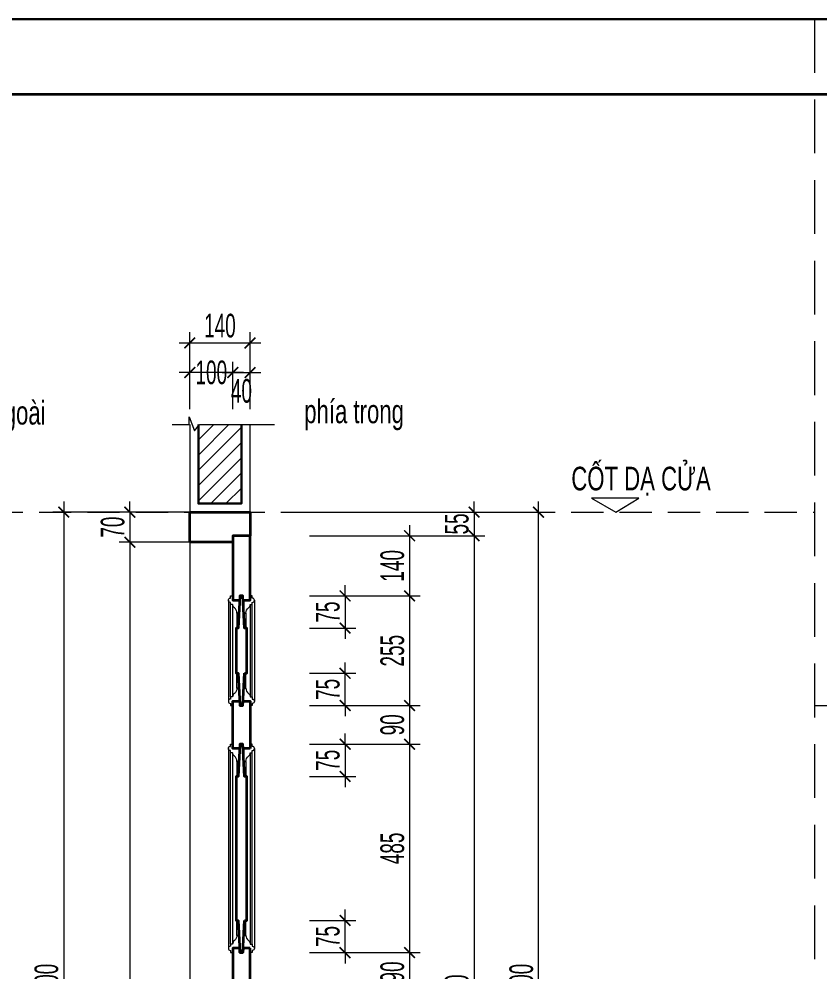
# Model space of a CAD drawing. Header units: millimetres. Extents: x 1336014 to 2939047, y -333549 to -60566.
# Drawn here: x 1427771 to 1429633, y -214333 to -212116 of the extents above; entities that cross this region are included whole.
import ezdxf

# ---------------------------------------------------------------- set-up
doc = ezdxf.new("R2010")
doc.units = ezdxf.units.MM
doc.header["$MEASUREMENT"] = 0
doc.linetypes.add('$1$HIDDEN', pattern=[0.375, 0.25, -0.125])
doc.linetypes.add('DASHDOT', pattern=[1, 0.5, -0.25, 0, -0.25])
for name, color, linetype, lineweight in [('.A-net Truc', 79, 'DASHDOT', 15), ('01.Cut', 255, 'Continuous', 35), ('03.Manh', 251, 'Continuous', 13), ('05.Text', 253, 'Continuous', 18), ('08.Dim', 156, 'Continuous', 15), ('09.Hatch', 250, 'Continuous', 5), ('10.Text', 254, 'Continuous', 18), ('11.Khung bo', 32, 'Continuous', 50), ('12.Khung', 36, 'Continuous', 25), ('nep', 9, 'Continuous', 15), ('wall', 4, 'Continuous', 9)]:
    doc.layers.add(name, color=color, linetype=linetype, lineweight=lineweight)
doc.layers.add('Tpl_Bound', color=1, linetype='Continuous', plot=False)
doc.styles.add('TT5_Text Dim', font='hoatbif.shx', dxfattribs={"width": 0.6})
doc.dimstyles.new('TT5_Dim 1-25', dxfattribs={"dimscale": 25, "dimtxt": 2.2, "dimasz": 1, "dimexe": 1, "dimexo": 0, "dimgap": 0.5, "dimtad": 1, "dimdec": 0, "dimzin": 0, "dimdsep": 46, "dimtxsty": 'TT5_Text Dim', "dimblk": 'ARCHTICK', "dimcen": 0, "dimdle": 1, "dimclrd": 256, "dimclre": 256, "dimclrt": 1, "dimadec": 0, "dimazin": 0, "dimtfac": 0.015, "dimtdec": 0, "dimtix": 1, "dimtmove": 2, "dimatfit": 3, "dimldrblk": 'DOT', "dimfxl": 1, "dimtolj": 1, "dimtzin": 0, "dimlwd": -1, "dimlwe": -1, "dimarcsym": 1})

# ---------------------------------------------------------------- blocks, each defined once
blk = doc.blocks.new('100')
at = {"layer": '11.Khung bo', "const_width": 26.7}
blk.add_lwpolyline([(1860913, -945239.8), (1860913, -916940.1), (1896062.6, -916940.1), (1896062.6, -945239.8)], close=True, dxfattribs=at)
blk.add_lwpolyline([(1860913, -945239.8), (1860913, -916940.1), (1896062.6, -916940.1), (1896062.6, -945239.8)], close=True, dxfattribs=at)
blk.add_lwpolyline([(1860913, -945239.8), (1860913, -916940.1), (1896062.6, -916940.1), (1896062.6, -945239.8)], close=True, dxfattribs=at)
at = {"layer": '12.Khung'}
blk.add_lwpolyline([(1901579.2, -945939.8), (1901579.2, -916240.1), (1859579.6, -916240.1), (1859579.6, -945939.8)], close=True, dxfattribs=at)
blk.add_lwpolyline([(1901579.2, -945939.8), (1901579.2, -916240.1), (1859579.6, -916240.1), (1859579.6, -945939.8)], close=True, dxfattribs=at)
blk.add_lwpolyline([(1901579.2, -945939.8), (1901579.2, -916240.1), (1859579.6, -916240.1), (1859579.6, -945939.8)], close=True, dxfattribs=at)
blk = doc.blocks.new('_ARCHTICK')
at = {"const_width": 0.15}
blk.add_lwpolyline([(-0.5, -0.5), (0.5, 0.5)], dxfattribs=at)
blk = doc.blocks.new('*D1932')
at = {"layer": '08.Dim', "ltscale": 200, "transparency": 16777216}
for p, q in [((1428978.8, -215487.8), (1428978.8, -213237.8)), ((1428446.2, -213262.8), (1429003.8, -213262.8)), ((1428446.2, -215462.8), (1429003.8, -215462.8))]:
    blk.add_line(p, q, dxfattribs=at)
at = {"layer": 'Defpoints', "color": 0, "ltscale": 200, "transparency": 16777216}
for p in [(1428446.2, -213262.8), (1428978.8, -213262.8), (1428446.2, -215462.8)]:
    blk.add_point(p, dxfattribs=at)
at = {"layer": '08.Dim', "ltscale": 200, "transparency": 16777216, "xscale": 25, "yscale": 25, "zscale": 25}
for p, rotation in [((1428978.8, -213262.8), 90), ((1428978.8, -215462.8), 270)]:
    blk.add_blockref('_ARCHTICK', p, dxfattribs=dict(at, rotation=rotation))
at = {"layer": '08.Dim', "color": 1, "ltscale": 200, "transparency": 16777216, "insert": (1428938.8, -214362.8), "char_height": 55, "attachment_point": 5, "rotation": 90, "style": 'TT5_Text Dim'}
blk.add_mtext('\\A1;2200', dxfattribs=at)
blk = doc.blocks.new('_DOT')
blk.add_line((-0.5, 0), (-1, 0))
at = {"const_width": 0.5}
blk.add_lwpolyline([(-0.25, 0, 1), (0.25, 0, 1)], format="xyb", close=True, dxfattribs=at)
blk = doc.blocks.new('*D1933')
at = {"layer": '08.Dim', "ltscale": 200, "transparency": 16777216}
for p, q in [((1428828.8, -213262.8), (1428828.8, -213237.8)), ((1428446.2, -213262.8), (1428853.8, -213262.8)), ((1428828.8, -213262.8), (1428828.8, -213317.8)), ((1428446.2, -213317.8), (1428853.8, -213317.8)), ((1428828.8, -213317.8), (1428828.8, -213342.8))]:
    blk.add_line(p, q, dxfattribs=at)
at = {"layer": 'Defpoints', "color": 0, "ltscale": 200, "transparency": 16777216}
for p in [(1428446.2, -213262.8), (1428446.2, -213317.8), (1428828.8, -213317.8)]:
    blk.add_point(p, dxfattribs=at)
at = {"layer": '08.Dim', "ltscale": 200, "transparency": 16777216, "xscale": 25, "yscale": 25, "zscale": 25}
for p, rotation in [((1428828.8, -213262.8), 270), ((1428828.8, -213317.8), 90)]:
    blk.add_blockref('_ARCHTICK', p, dxfattribs=dict(at, rotation=rotation))
at = {"layer": '08.Dim', "color": 1, "ltscale": 200, "transparency": 16777216, "insert": (1428788.8, -213290.3), "char_height": 55, "attachment_point": 5, "rotation": 90, "style": 'TT5_Text Dim'}
blk.add_mtext('\\A1;55', dxfattribs=at)
blk = doc.blocks.new('*D1934')
at = {"layer": '08.Dim', "ltscale": 200, "transparency": 16777216}
for p, q in [((1428678.8, -213292.8), (1428678.8, -213482.8)), ((1428446.2, -213317.8), (1428703.8, -213317.8)), ((1428446.2, -213457.8), (1428703.8, -213457.8))]:
    blk.add_line(p, q, dxfattribs=at)
at = {"layer": 'Defpoints', "color": 0, "ltscale": 200, "transparency": 16777216}
for p in [(1428446.2, -213317.8), (1428446.2, -213457.8), (1428678.8, -213457.8)]:
    blk.add_point(p, dxfattribs=at)
at = {"layer": '08.Dim', "ltscale": 200, "transparency": 16777216, "xscale": 25, "yscale": 25, "zscale": 25}
for p, rotation in [((1428678.8, -213317.8), 90), ((1428678.8, -213457.8), 270)]:
    blk.add_blockref('_ARCHTICK', p, dxfattribs=dict(at, rotation=rotation))
at = {"layer": '08.Dim', "color": 1, "ltscale": 200, "transparency": 16777216, "insert": (1428638.8, -213387.8), "char_height": 55, "attachment_point": 5, "rotation": 90, "style": 'TT5_Text Dim'}
blk.add_mtext('\\A1;140', dxfattribs=at)
blk = doc.blocks.new('*D1935')
at = {"layer": '08.Dim', "ltscale": 200, "transparency": 16777216}
for p, q in [((1428678.8, -213432.8), (1428678.8, -213737.8)), ((1428446.2, -213457.8), (1428703.8, -213457.8)), ((1428446.2, -213712.8), (1428703.8, -213712.8))]:
    blk.add_line(p, q, dxfattribs=at)
at = {"layer": 'Defpoints', "color": 0, "ltscale": 200, "transparency": 16777216}
for p in [(1428446.2, -213457.8), (1428446.2, -213712.8), (1428678.8, -213712.8)]:
    blk.add_point(p, dxfattribs=at)
at = {"layer": '08.Dim', "ltscale": 200, "transparency": 16777216, "xscale": 25, "yscale": 25, "zscale": 25}
for p, rotation in [((1428678.8, -213457.8), 90), ((1428678.8, -213712.8), 270)]:
    blk.add_blockref('_ARCHTICK', p, dxfattribs=dict(at, rotation=rotation))
at = {"layer": '08.Dim', "color": 1, "ltscale": 200, "transparency": 16777216, "insert": (1428638.8, -213585.3), "char_height": 55, "attachment_point": 5, "rotation": 90, "style": 'TT5_Text Dim'}
blk.add_mtext('\\A1;255', dxfattribs=at)
blk = doc.blocks.new('*D1936')
at = {"layer": '08.Dim', "ltscale": 200, "transparency": 16777216}
for p, q in [((1428678.8, -213687.8), (1428678.8, -213827.8)), ((1428446.2, -213712.8), (1428703.8, -213712.8)), ((1428446.2, -213802.8), (1428703.8, -213802.8))]:
    blk.add_line(p, q, dxfattribs=at)
at = {"layer": 'Defpoints', "color": 0, "ltscale": 200, "transparency": 16777216}
for p in [(1428446.2, -213712.8), (1428446.2, -213802.8), (1428678.8, -213802.8)]:
    blk.add_point(p, dxfattribs=at)
at = {"layer": '08.Dim', "ltscale": 200, "transparency": 16777216, "xscale": 25, "yscale": 25, "zscale": 25}
for p, rotation in [((1428678.8, -213712.8), 90), ((1428678.8, -213802.8), 270)]:
    blk.add_blockref('_ARCHTICK', p, dxfattribs=dict(at, rotation=rotation))
at = {"layer": '08.Dim', "color": 1, "ltscale": 200, "transparency": 16777216, "insert": (1428638.8, -213757.8), "char_height": 55, "attachment_point": 5, "rotation": 90, "style": 'TT5_Text Dim'}
blk.add_mtext('\\A1;90', dxfattribs=at)
blk = doc.blocks.new('*D1937')
at = {"layer": '08.Dim', "ltscale": 200, "transparency": 16777216}
for p, q in [((1428678.8, -213777.8), (1428678.8, -214312.8)), ((1428446.2, -213802.8), (1428703.8, -213802.8)), ((1428446.2, -214287.8), (1428703.8, -214287.8))]:
    blk.add_line(p, q, dxfattribs=at)
at = {"layer": 'Defpoints', "color": 0, "ltscale": 200, "transparency": 16777216}
for p in [(1428446.2, -213802.8), (1428446.2, -214287.8), (1428678.8, -214287.8)]:
    blk.add_point(p, dxfattribs=at)
at = {"layer": '08.Dim', "ltscale": 200, "transparency": 16777216, "xscale": 25, "yscale": 25, "zscale": 25}
for p, rotation in [((1428678.8, -213802.8), 90), ((1428678.8, -214287.8), 270)]:
    blk.add_blockref('_ARCHTICK', p, dxfattribs=dict(at, rotation=rotation))
at = {"layer": '08.Dim', "color": 1, "ltscale": 200, "transparency": 16777216, "insert": (1428638.8, -214045.3), "char_height": 55, "attachment_point": 5, "rotation": 90, "style": 'TT5_Text Dim'}
blk.add_mtext('\\A1;485', dxfattribs=at)
blk = doc.blocks.new('*D1938')
at = {"layer": '08.Dim', "ltscale": 200, "transparency": 16777216}
for p, q in [((1428678.8, -214262.8), (1428678.8, -214402.8)), ((1428446.2, -214287.8), (1428703.8, -214287.8)), ((1428446.2, -214377.8), (1428703.8, -214377.8))]:
    blk.add_line(p, q, dxfattribs=at)
at = {"layer": 'Defpoints', "color": 0, "ltscale": 200, "transparency": 16777216}
for p in [(1428446.2, -214287.8), (1428446.2, -214377.8), (1428678.8, -214377.8)]:
    blk.add_point(p, dxfattribs=at)
at = {"layer": '08.Dim', "ltscale": 200, "transparency": 16777216, "xscale": 25, "yscale": 25, "zscale": 25}
for p, rotation in [((1428678.8, -214287.8), 90), ((1428678.8, -214377.8), 270)]:
    blk.add_blockref('_ARCHTICK', p, dxfattribs=dict(at, rotation=rotation))
at = {"layer": '08.Dim', "color": 1, "ltscale": 200, "transparency": 16777216, "insert": (1428638.8, -214332.8), "char_height": 55, "attachment_point": 5, "rotation": 90, "style": 'TT5_Text Dim'}
blk.add_mtext('\\A1;90', dxfattribs=at)
blk = doc.blocks.new('*D1944')
at = {"layer": '08.Dim', "ltscale": 200, "transparency": 16777216}
for p, q in [((1428828.8, -213292.8), (1428828.8, -215482.8)), ((1428446.2, -213317.8), (1428853.8, -213317.8)), ((1428446.2, -215457.8), (1428853.8, -215457.8))]:
    blk.add_line(p, q, dxfattribs=at)
at = {"layer": 'Defpoints', "color": 0, "ltscale": 200, "transparency": 16777216}
for p in [(1428446.2, -213317.8), (1428446.2, -215457.8), (1428828.8, -215457.8)]:
    blk.add_point(p, dxfattribs=at)
at = {"layer": '08.Dim', "ltscale": 200, "transparency": 16777216, "xscale": 25, "yscale": 25, "zscale": 25}
for p, rotation in [((1428828.8, -213317.8), 90), ((1428828.8, -215457.8), 270)]:
    blk.add_blockref('_ARCHTICK', p, dxfattribs=dict(at, rotation=rotation))
at = {"layer": '08.Dim', "color": 1, "ltscale": 200, "transparency": 16777216, "insert": (1428788.8, -214387.8), "char_height": 55, "attachment_point": 5, "rotation": 90, "style": 'TT5_Text Dim'}
blk.add_mtext('\\A1;2140', dxfattribs=at)
blk = doc.blocks.new('*D1945')
at = {"layer": '08.Dim', "ltscale": 200, "transparency": 16777216}
for p, q in [((1428528.8, -213457.8), (1428528.8, -213432.8)), ((1428446.2, -213457.8), (1428553.8, -213457.8)), ((1428528.8, -213457.8), (1428528.8, -213532.8)), ((1428446.2, -213532.8), (1428553.8, -213532.8)), ((1428528.8, -213532.8), (1428528.8, -213557.8))]:
    blk.add_line(p, q, dxfattribs=at)
at = {"layer": 'Defpoints', "color": 0, "ltscale": 200, "transparency": 16777216}
for p in [(1428446.2, -213457.8), (1428446.2, -213532.8), (1428528.8, -213532.8)]:
    blk.add_point(p, dxfattribs=at)
at = {"layer": '08.Dim', "ltscale": 200, "transparency": 16777216, "xscale": 25, "yscale": 25, "zscale": 25}
for p, rotation in [((1428528.8, -213457.8), 270), ((1428528.8, -213532.8), 90)]:
    blk.add_blockref('_ARCHTICK', p, dxfattribs=dict(at, rotation=rotation))
at = {"layer": '08.Dim', "color": 1, "ltscale": 200, "transparency": 16777216, "insert": (1428488.8, -213495.3), "char_height": 55, "attachment_point": 5, "rotation": 90, "style": 'TT5_Text Dim'}
blk.add_mtext('\\A1;75', dxfattribs=at)
blk = doc.blocks.new('*D1946')
at = {"layer": '08.Dim', "ltscale": 200, "transparency": 16777216}
for p, q in [((1428528.8, -213637.8), (1428528.8, -213612.8)), ((1428446.2, -213637.8), (1428553.8, -213637.8)), ((1428528.8, -213712.8), (1428528.8, -213637.8)), ((1428446.2, -213712.8), (1428553.8, -213712.8)), ((1428528.8, -213712.8), (1428528.8, -213737.8))]:
    blk.add_line(p, q, dxfattribs=at)
at = {"layer": 'Defpoints', "color": 0, "ltscale": 200, "transparency": 16777216}
for p in [(1428446.2, -213637.8), (1428528.8, -213637.8), (1428446.2, -213712.8)]:
    blk.add_point(p, dxfattribs=at)
at = {"layer": '08.Dim', "ltscale": 200, "transparency": 16777216, "xscale": 25, "yscale": 25, "zscale": 25}
for p, rotation in [((1428528.8, -213637.8), 270), ((1428528.8, -213712.8), 90)]:
    blk.add_blockref('_ARCHTICK', p, dxfattribs=dict(at, rotation=rotation))
at = {"layer": '08.Dim', "color": 1, "ltscale": 200, "transparency": 16777216, "insert": (1428488.8, -213675.3), "char_height": 55, "attachment_point": 5, "rotation": 90, "style": 'TT5_Text Dim'}
blk.add_mtext('\\A1;75', dxfattribs=at)
blk = doc.blocks.new('*D1947')
at = {"layer": '08.Dim', "ltscale": 200, "transparency": 16777216}
for p, q in [((1428528.8, -213802.8), (1428528.8, -213777.8)), ((1428446.2, -213802.8), (1428553.8, -213802.8)), ((1428528.8, -213802.8), (1428528.8, -213877.8)), ((1428446.2, -213877.8), (1428553.8, -213877.8)), ((1428528.8, -213877.8), (1428528.8, -213902.8))]:
    blk.add_line(p, q, dxfattribs=at)
at = {"layer": 'Defpoints', "color": 0, "ltscale": 200, "transparency": 16777216}
for p in [(1428446.2, -213802.8), (1428446.2, -213877.8), (1428528.8, -213877.8)]:
    blk.add_point(p, dxfattribs=at)
at = {"layer": '08.Dim', "ltscale": 200, "transparency": 16777216, "xscale": 25, "yscale": 25, "zscale": 25}
for p, rotation in [((1428528.8, -213802.8), 270), ((1428528.8, -213877.8), 90)]:
    blk.add_blockref('_ARCHTICK', p, dxfattribs=dict(at, rotation=rotation))
at = {"layer": '08.Dim', "color": 1, "ltscale": 200, "transparency": 16777216, "insert": (1428488.8, -213840.3), "char_height": 55, "attachment_point": 5, "rotation": 90, "style": 'TT5_Text Dim'}
blk.add_mtext('\\A1;75', dxfattribs=at)
blk = doc.blocks.new('*D1948')
at = {"layer": '08.Dim', "ltscale": 200, "transparency": 16777216}
for p, q in [((1428528.8, -214212.8), (1428528.8, -214187.8)), ((1428446.2, -214212.8), (1428553.8, -214212.8)), ((1428528.8, -214287.8), (1428528.8, -214212.8)), ((1428446.2, -214287.8), (1428553.8, -214287.8)), ((1428528.8, -214287.8), (1428528.8, -214312.8))]:
    blk.add_line(p, q, dxfattribs=at)
at = {"layer": 'Defpoints', "color": 0, "ltscale": 200, "transparency": 16777216}
for p in [(1428446.2, -214212.8), (1428528.8, -214212.8), (1428446.2, -214287.8)]:
    blk.add_point(p, dxfattribs=at)
at = {"layer": '08.Dim', "ltscale": 200, "transparency": 16777216, "xscale": 25, "yscale": 25, "zscale": 25}
for p, rotation in [((1428528.8, -214212.8), 270), ((1428528.8, -214287.8), 90)]:
    blk.add_blockref('_ARCHTICK', p, dxfattribs=dict(at, rotation=rotation))
at = {"layer": '08.Dim', "color": 1, "ltscale": 200, "transparency": 16777216, "insert": (1428488.8, -214250.3), "char_height": 55, "attachment_point": 5, "rotation": 90, "style": 'TT5_Text Dim'}
blk.add_mtext('\\A1;75', dxfattribs=at)
blk = doc.blocks.new('*D2001')
at = {"layer": '08.Dim', "ltscale": 200, "transparency": 16777216}
for p, q in [((1428028.4, -213262.8), (1428028.4, -213237.8)), ((1428180.6, -213262.8), (1428003.4, -213262.8)), ((1428028.4, -213262.8), (1428028.4, -213332.8)), ((1428180.6, -213332.8), (1428003.4, -213332.8)), ((1428028.4, -213332.8), (1428028.4, -213357.8))]:
    blk.add_line(p, q, dxfattribs=at)
at = {"layer": 'Defpoints', "color": 0, "ltscale": 200, "transparency": 16777216}
for p in [(1428180.6, -213262.8), (1428028.4, -213332.8), (1428180.6, -213332.8)]:
    blk.add_point(p, dxfattribs=at)
at = {"layer": '08.Dim', "ltscale": 200, "transparency": 16777216, "xscale": 25, "yscale": 25, "zscale": 25}
for p, rotation in [((1428028.4, -213262.8), 270), ((1428028.4, -213332.8), 90)]:
    blk.add_blockref('_ARCHTICK', p, dxfattribs=dict(at, rotation=rotation))
at = {"layer": '08.Dim', "color": 1, "ltscale": 200, "transparency": 16777216, "insert": (1427988.4, -213297.8), "char_height": 55, "attachment_point": 5, "rotation": 90, "style": 'TT5_Text Dim'}
blk.add_mtext('\\A1;70', dxfattribs=at)
blk = doc.blocks.new('*D2002')
at = {"layer": '08.Dim', "ltscale": 200, "transparency": 16777216}
for p, q in [((1428028.4, -213307.8), (1428028.4, -215487.8)), ((1428134.5, -213332.8), (1428003.4, -213332.8)), ((1428134.5, -215462.8), (1428003.4, -215462.8))]:
    blk.add_line(p, q, dxfattribs=at)
at = {"layer": 'Defpoints', "color": 0, "ltscale": 200, "transparency": 16777216}
for p in [(1428134.5, -213332.8), (1428028.4, -215462.8), (1428134.5, -215462.8)]:
    blk.add_point(p, dxfattribs=at)
at = {"layer": '08.Dim', "ltscale": 200, "transparency": 16777216, "xscale": 25, "yscale": 25, "zscale": 25}
for p, rotation in [((1428028.4, -213332.8), 90), ((1428028.4, -215462.8), 270)]:
    blk.add_blockref('_ARCHTICK', p, dxfattribs=dict(at, rotation=rotation))
at = {"layer": '08.Dim', "color": 1, "ltscale": 200, "transparency": 16777216, "insert": (1427988.4, -214397.8), "char_height": 55, "attachment_point": 5, "rotation": 90, "style": 'TT5_Text Dim'}
blk.add_mtext('\\A1;2130', dxfattribs=at)
blk = doc.blocks.new('*D2003')
at = {"layer": '08.Dim', "ltscale": 200, "transparency": 16777216}
for p, q in [((1427874.4, -213237.8), (1427874.4, -215487.8)), ((1428134.5, -213262.8), (1427849.4, -213262.8)), ((1428134.5, -215462.8), (1427849.4, -215462.8))]:
    blk.add_line(p, q, dxfattribs=at)
at = {"layer": 'Defpoints', "color": 0, "ltscale": 200, "transparency": 16777216}
for p in [(1428134.5, -213262.8), (1427874.4, -215462.8), (1428134.5, -215462.8)]:
    blk.add_point(p, dxfattribs=at)
at = {"layer": '08.Dim', "ltscale": 200, "transparency": 16777216, "xscale": 25, "yscale": 25, "zscale": 25}
for p, rotation in [((1427874.4, -213262.8), 90), ((1427874.4, -215462.8), 270)]:
    blk.add_blockref('_ARCHTICK', p, dxfattribs=dict(at, rotation=rotation))
at = {"layer": '08.Dim', "color": 1, "ltscale": 200, "transparency": 16777216, "insert": (1427834.4, -214362.8), "char_height": 55, "attachment_point": 5, "rotation": 90, "style": 'TT5_Text Dim'}
blk.add_mtext('\\A1;2200', dxfattribs=at)
blk = doc.blocks.new('*D2004')
at = {"layer": '08.Dim', "ltscale": 200, "transparency": 16777216}
for p, q in [((1428267.7, -213023.5), (1428267.7, -212913)), ((1428307.7, -213023.5), (1428307.7, -212913)), ((1428242.7, -212938), (1428332.7, -212938))]:
    blk.add_line(p, q, dxfattribs=at)
at = {"layer": 'Defpoints', "color": 0, "ltscale": 200, "transparency": 16777216}
for p in [(1428307.7, -212938), (1428267.7, -213023.5), (1428307.7, -213023.5)]:
    blk.add_point(p, dxfattribs=at)
at = {"layer": '08.Dim', "ltscale": 200, "transparency": 16777216, "xscale": 25, "yscale": 25, "zscale": 25, "rotation": 180}
blk.add_blockref('_ARCHTICK', (1428267.7, -212938), dxfattribs=at)
at = {"layer": '08.Dim', "ltscale": 200, "transparency": 16777216, "xscale": 25, "yscale": 25, "zscale": 25}
blk.add_blockref('_ARCHTICK', (1428307.7, -212938), dxfattribs=at)
at = {"layer": '08.Dim', "color": 1, "ltscale": 200, "transparency": 16777216, "insert": (1428287.7, -212981), "char_height": 55, "attachment_point": 5, "style": 'TT5_Text Dim'}
blk.add_mtext('\\A1;40', dxfattribs=at)
blk = doc.blocks.new('*D2005')
at = {"layer": '08.Dim', "ltscale": 200, "transparency": 16777216}
for p, q in [((1428167.7, -213023.5), (1428167.7, -212913)), ((1428267.7, -213023.5), (1428267.7, -212913)), ((1428292.7, -212938), (1428142.7, -212938))]:
    blk.add_line(p, q, dxfattribs=at)
at = {"layer": 'Defpoints', "color": 0, "ltscale": 200, "transparency": 16777216}
for p in [(1428167.7, -212938), (1428167.7, -213023.5), (1428267.7, -213023.5)]:
    blk.add_point(p, dxfattribs=at)
at = {"layer": '08.Dim', "ltscale": 200, "transparency": 16777216, "xscale": 25, "yscale": 25, "zscale": 25, "rotation": 180}
blk.add_blockref('_ARCHTICK', (1428167.7, -212938), dxfattribs=at)
at = {"layer": '08.Dim', "ltscale": 200, "transparency": 16777216, "xscale": 25, "yscale": 25, "zscale": 25}
blk.add_blockref('_ARCHTICK', (1428267.7, -212938), dxfattribs=at)
at = {"layer": '08.Dim', "color": 1, "ltscale": 200, "transparency": 16777216, "insert": (1428217.7, -212938), "char_height": 55, "attachment_point": 5, "style": 'TT5_Text Dim'}
blk.add_mtext('\\A1;100', dxfattribs=at)
blk = doc.blocks.new('*D2027')
at = {"layer": '08.Dim', "ltscale": 200, "transparency": 16777216}
for p, q in [((1428167.7, -213023.5), (1428167.7, -212844.2)), ((1428307.7, -213008.5), (1428307.7, -212844.2)), ((1428142.7, -212869.2), (1428332.7, -212869.2))]:
    blk.add_line(p, q, dxfattribs=at)
at = {"layer": 'Defpoints', "color": 0, "ltscale": 200, "transparency": 16777216}
for p in [(1428307.7, -212869.2), (1428307.7, -213008.5), (1428167.7, -213023.5)]:
    blk.add_point(p, dxfattribs=at)
at = {"layer": '08.Dim', "ltscale": 200, "transparency": 16777216, "xscale": 25, "yscale": 25, "zscale": 25, "rotation": 180}
blk.add_blockref('_ARCHTICK', (1428167.7, -212869.2), dxfattribs=at)
at = {"layer": '08.Dim', "ltscale": 200, "transparency": 16777216, "xscale": 25, "yscale": 25, "zscale": 25}
blk.add_blockref('_ARCHTICK', (1428307.7, -212869.2), dxfattribs=at)
at = {"layer": '08.Dim', "color": 1, "ltscale": 200, "transparency": 16777216, "insert": (1428237.7, -212829.2), "char_height": 55, "attachment_point": 5, "style": 'TT5_Text Dim'}
blk.add_mtext('\\A1;140', dxfattribs=at)

msp = doc.modelspace()

# ---------------------------------------------------------------- hatches: boundary and pattern name
at = {"layer": '09.Hatch', "ltscale": 0.5}
h = msp.add_hatch(dxfattribs=at)
h.set_pattern_fill('ANSI31', color=256, scale=200, angle=90, style=0)
h.set_pattern_definition([(225, (1428872.383, -207495.668), (-17.67767, 17.67767), [])])
h.paths.add_polyline_path([(1428187.7, -213062.3), (1428187.7, -213242.8), (1428287.7, -213242.8), (1428287.7, -213059), (1428190.4, -213059)])

# ---------------------------------------------------------------- linework, layer by layer
at = {"layer": '.A-net Truc', "linetype": '$1$HIDDEN', "ltscale": 300}
for p, q in [((1424892, -213262.8), (1429621.3, -213262.8)), ((1429621.3, -213712.8), (1433717, -213712.8))]:
    msp.add_line(p, q, dxfattribs=at)
at = {"layer": '01.Cut'}
for points in [[(1428167.7, -213332.8), (1428167.7, -213262.8), (1428167.7, -213262.8), (1428167.7, -213262.8), (1428307.7, -213262.8), (1428307.7, -213262.8), (1428307.7, -213262.8), (1428307.7, -213317.8), (1428267.7, -213317.8), (1428267.7, -213332.8)], [(1428295.2, -213637.8), (1428300.2, -213637.8), (1428300.2, -213532.8), (1428295.2, -213532.8), (1428291.2, -213457.8), (1428284.2, -213457.8), (1428280.2, -213532.8), (1428275.2, -213532.8), (1428275.2, -213637.8), (1428280.2, -213637.8), (1428284.2, -213712.8), (1428291.2, -213712.8)], [(1428307.7, -213812.8), (1428291.7, -213812.8), (1428291.2, -213802.8), (1428284.2, -213802.8), (1428283.7, -213812.8), (1428267.7, -213812.8), (1428267.7, -213702.8), (1428283.7, -213702.8), (1428284.2, -213712.8), (1428291.2, -213712.8), (1428291.7, -213702.8), (1428307.7, -213702.8)], [(1428295.2, -214212.8), (1428300.2, -214212.8), (1428300.2, -213877.8), (1428295.2, -213877.8), (1428291.2, -213802.8), (1428284.2, -213802.8), (1428280.2, -213877.8), (1428275.2, -213877.8), (1428275.2, -214212.8), (1428280.2, -214212.8), (1428284.2, -214287.8), (1428291.2, -214287.8)], [(1428307.7, -214277.8), (1428291.7, -214277.8), (1428291.2, -214287.8), (1428284.2, -214287.8), (1428283.7, -214277.8), (1428267.7, -214277.8), (1428267.7, -214387.8), (1428283.7, -214387.8), (1428284.2, -214377.8), (1428291.2, -214377.8), (1428291.7, -214387.8), (1428307.7, -214387.8)]]:
    msp.add_lwpolyline(points, close=True, dxfattribs=at)
msp.add_lwpolyline([(1428291.9, -213467.8), (1428307.7, -213467.8), (1428307.7, -213317.8), (1428267.7, -213317.8), (1428267.7, -213467.8), (1428283.5, -213467.8)], dxfattribs=at)
at = {"layer": '03.Manh', "ltscale": 2}
msp.add_line((1428167.7, -213332.8), (1428167.7, -215462.8), dxfattribs=at)
for points in [[(1428267.7, -213457.8), (1428267.7, -213467.8), (1428282.3, -213467.8), (1428281.7, -213497.8), (1428277.3, -213497.8, 0.236068), (1428271.3, -213485.8, -0.236068), (1428267.3, -213477.8), (1428262.3, -213477.8), (1428262.3, -213472.8, -1), (1428262.3, -213462.8), (1428262.3, -213457.8)], [(1428307.7, -213457.8), (1428307.7, -213467.8), (1428293.1, -213467.8), (1428293.7, -213497.8), (1428298.1, -213497.8, -0.236068), (1428304.1, -213485.8, 0.236068), (1428308.1, -213477.8), (1428313.1, -213477.8), (1428313.1, -213472.8, 1), (1428313.1, -213462.8), (1428313.1, -213457.8)], [(1428267.7, -213712.8), (1428267.7, -213702.8), (1428282.3, -213702.8), (1428281.7, -213672.8), (1428277.3, -213672.8, -0.236068), (1428271.3, -213684.8, 0.236068), (1428267.3, -213692.8), (1428262.3, -213692.8), (1428262.3, -213697.8, 1), (1428262.3, -213707.8), (1428262.3, -213712.8)], [(1428307.7, -213712.8), (1428307.7, -213702.8), (1428293.1, -213702.8), (1428293.7, -213672.8), (1428298.1, -213672.8, 0.236068), (1428304.1, -213684.8, -0.236068), (1428308.1, -213692.8), (1428313.1, -213692.8), (1428313.1, -213697.8, -1), (1428313.1, -213707.8), (1428313.1, -213712.8)], [(1428267.7, -213802.8), (1428267.7, -213812.8), (1428282.3, -213812.8), (1428281.7, -213842.8), (1428277.3, -213842.8, 0.236068), (1428271.3, -213830.8, -0.236068), (1428267.3, -213822.8), (1428262.3, -213822.8), (1428262.3, -213817.8, -1), (1428262.3, -213807.8), (1428262.3, -213802.8)], [(1428307.7, -213802.8), (1428307.7, -213812.8), (1428293.1, -213812.8), (1428293.7, -213842.8), (1428298.1, -213842.8, -0.236068), (1428304.1, -213830.8, 0.236068), (1428308.1, -213822.8), (1428313.1, -213822.8), (1428313.1, -213817.8, 1), (1428313.1, -213807.8), (1428313.1, -213802.8)], [(1428267.7, -214287.8), (1428267.7, -214277.8), (1428282.3, -214277.8), (1428281.7, -214247.8), (1428277.3, -214247.8, -0.236068), (1428271.3, -214259.8, 0.236068), (1428267.3, -214267.8), (1428262.3, -214267.8), (1428262.3, -214272.8, 1), (1428262.3, -214282.8), (1428262.3, -214287.8)], [(1428307.7, -214287.8), (1428307.7, -214277.8), (1428293.1, -214277.8), (1428293.7, -214247.8), (1428298.1, -214247.8, 0.236068), (1428304.1, -214259.8, -0.236068), (1428308.1, -214267.8), (1428313.1, -214267.8), (1428313.1, -214272.8, -1), (1428313.1, -214282.8), (1428313.1, -214287.8)]]:
    msp.add_lwpolyline(points, format="xyb", close=True, dxfattribs=at)
for points in [[(1428257.3, -213467.8), (1428257.3, -213702.8)], [(1428262.3, -213692.8), (1428262.3, -213477.8)], [(1428267.3, -213477.8), (1428267.3, -213692.8)], [(1428308.1, -213477.8), (1428308.1, -213692.8)], [(1428313.1, -213692.8), (1428313.1, -213477.8)], [(1428318.1, -213467.8), (1428318.1, -213702.8)], [(1428277.3, -213497.8), (1428277.3, -213532.8)], [(1428298.1, -213497.8), (1428298.1, -213532.8)], [(1428277.3, -213672.8), (1428277.3, -213637.8)], [(1428298.1, -213672.8), (1428298.1, -213637.8)], [(1428257.3, -213812.8), (1428257.3, -214277.8)], [(1428262.3, -214267.8), (1428262.3, -213822.8)], [(1428267.3, -213822.8), (1428267.3, -214267.8)], [(1428308.1, -213822.8), (1428308.1, -214267.8)], [(1428313.1, -214267.8), (1428313.1, -213822.8)], [(1428318.1, -213812.8), (1428318.1, -214277.8)], [(1428277.3, -213842.8), (1428277.3, -213877.8)], [(1428298.1, -213842.8), (1428298.1, -213877.8)], [(1428277.3, -214247.8), (1428277.3, -214212.8)], [(1428298.1, -214247.8), (1428298.1, -214212.8)]]:
    msp.add_lwpolyline(points, dxfattribs=at)
at = {"layer": '05.Text', "color": 6, "linetype": '$1$HIDDEN', "ltscale": 500}
msp.add_line((1429621.3, -219365.4), (1429621.3, -212115.5), dxfattribs=at)
at = {"layer": '05.Text'}
msp.add_lwpolyline([(1429158.4, -213262.8), (1429212.2, -213230.3), (1429102.1, -213230.3)], close=True, dxfattribs=at)
at = {"layer": 'nep', "ltscale": 0.5}
msp.add_lwpolyline([(1428126.3, -213059), (1428166.2, -213059), (1428166.2, -213041.1), (1428178.6, -213073.4), (1428190.4, -213059), (1428364.5, -213059)], dxfattribs=at)
at = {"layer": 'nep'}
msp.add_lwpolyline([(1428167.7, -213059), (1428167.7, -213262.8), (1428307.7, -213262.8), (1428307.7, -213059)], dxfattribs=at)
at = {"layer": 'Tpl_Bound', "color": 1}
msp.add_lwpolyline([(1424596.2, -219540.4), (1424596.2, -212115.5), (1435096.1, -212115.5), (1435096.1, -219540.4)], close=True, dxfattribs=at)
at = {"layer": 'wall', "color": 0, "lineweight": 30}
msp.add_lwpolyline([(1428287.7, -213059), (1428287.7, -213242.8), (1428187.7, -213242.8), (1428187.7, -213059)], dxfattribs=at)

# ---------------------------------------------------------------- block references
at = {"layer": '05.Text', "xscale": 0.25, "yscale": 0.25, "zscale": 0.25}
msp.add_blockref('100', (959701.3, 16944.5), dxfattribs=at)

# ---------------------------------------------------------------- texts
at = {"layer": '05.Text', "style": 'TT5_Text Dim', "width": 0.7}
msp.add_text('CèT D¹ CöA', height=55, dxfattribs=at).set_placement((1429054.9, -213212.2))
at = {"layer": '10.Text', "style": 'TT5_Text Dim', "width": 0.7}
for s, p in [('phÝa ngoµi', (1427591.8, -213059)), ('phÝa trong', (1428433.8, -213055.9))]:
    msp.add_text(s, height=55, dxfattribs=at).set_placement(p)

# ---------------------------------------------------------------- dimensions: what is measured, and where the dimension line sits
at = {"layer": '08.Dim', "ltscale": 200}
dim = msp.add_linear_dim(base=(1428307.7, -212869.2), p1=(1428167.7, -213023.5), p2=(1428307.7, -213008.5), dimstyle='TT5_Dim 1-25', dxfattribs=at)
dim.commit()
dim.dimension.update_dxf_attribs({"geometry": '*D2027', "text_midpoint": (1428237.7, -212829.2)})
for base, p2, picture, middle in [((1428167.7, -212938), (1428167.7, -213023.5), '*D2005', (1428217.7, -212938)), ((1428307.7, -212938), (1428307.7, -213023.5), '*D2004', (1428287.7, -212981))]:
    dim = msp.add_linear_dim(base=base, p1=(1428267.7, -213023.5), p2=p2, dimstyle='TT5_Dim 1-25', dxfattribs=at)
    dim.commit()
    dim.dimension.update_dxf_attribs({"geometry": picture, "text_midpoint": middle, "dimtype": 160})
for base, p1, p2, angle, picture, middle in [((1427874.4, -215462.8), (1428134.5, -213262.8), (1428134.5, -215462.8), 90, '*D2003', (1427834.4, -214362.8)), ((1428028.4, -213332.8), (1428180.6, -213262.8), (1428180.6, -213332.8), 90, '*D2001', (1427988.4, -213297.8)), ((1428978.8, -213262.8), (1428446.2, -215462.8), (1428446.2, -213262.8), 90, '*D1932', (1428938.8, -214362.8)), ((1428828.8, -213317.8), (1428446.2, -213262.8), (1428446.2, -213317.8), 90, '*D1933', (1428788.8, -213290.3)), ((1428678.8, -213457.8), (1428446.2, -213317.8), (1428446.2, -213457.8), 90, '*D1934', (1428638.8, -213387.8)), ((1428828.8, -215457.8), (1428446.2, -213317.8), (1428446.2, -215457.8), 90, '*D1944', (1428788.8, -214387.8)), ((1428028.4, -215462.8), (1428134.5, -213332.8), (1428134.5, -215462.8), 90, '*D2002', (1427988.4, -214397.8)), ((1428678.8, -213712.8), (1428446.2, -213457.8), (1428446.2, -213712.8), 90, '*D1935', (1428638.8, -213585.3)), ((1428528.8, -213532.8), (1428446.2, -213457.8), (1428446.2, -213532.8), 90, '*D1945', (1428488.8, -213495.3)), ((1428528.8, -213637.8), (1428446.2, -213712.8), (1428446.2, -213637.8), 270, '*D1946', (1428488.8, -213675.3)), ((1428678.8, -213802.8), (1428446.2, -213712.8), (1428446.2, -213802.8), 90, '*D1936', (1428638.8, -213757.8)), ((1428678.8, -214287.8), (1428446.2, -213802.8), (1428446.2, -214287.8), 90, '*D1937', (1428638.8, -214045.3)), ((1428528.8, -213877.8), (1428446.2, -213802.8), (1428446.2, -213877.8), 90, '*D1947', (1428488.8, -213840.3)), ((1428528.8, -214212.8), (1428446.2, -214287.8), (1428446.2, -214212.8), 270, '*D1948', (1428488.8, -214250.3)), ((1428678.8, -214377.8), (1428446.2, -214287.8), (1428446.2, -214377.8), 90, '*D1938', (1428638.8, -214332.8))]:
    dim = msp.add_linear_dim(base=base, p1=p1, p2=p2, angle=angle, dimstyle='TT5_Dim 1-25', dxfattribs=at)
    dim.commit()
    dim.dimension.update_dxf_attribs({"geometry": picture, "text_midpoint": middle})

doc.saveas('drawing.dxf')
